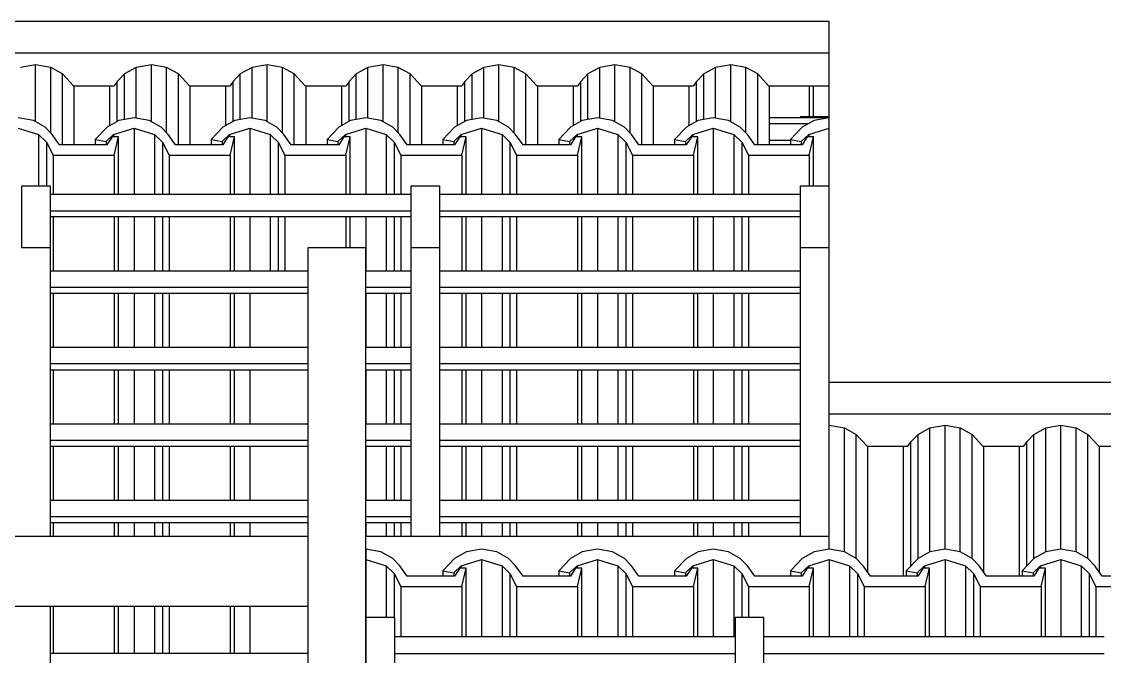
# Model space of a CAD drawing. Header units: metres. Extents: x 49 to 320, y -91 to 27.
# Drawn here: x 224.952 to 226.821, y 24.206 to 25.303 of the extents above; entities that cross this region are included whole.
import ezdxf

# ---------------------------------------------------------------- set-up
doc = ezdxf.new("R2010")
doc.units = ezdxf.units.M
doc.header["$LTSCALE"] = 0.2
for name, color, linetype in [('ARQ-___-___-VST', 9, 'Continuous'), ('ARQ-ALV', 6, 'Continuous'), ('ARQ-COB', 4, 'Continuous'), ('ARQ-FOR', 2, 'Continuous')]:
    doc.layers.add(name, color=color, linetype=linetype)

msp = doc.modelspace()

# ---------------------------------------------------------------- linework, layer by layer
at = {"layer": 'ARQ-___-___-VST'}
for p, q in [((226.3459, 25.3026), (220.1759, 25.3026)), ((226.3459, 25.3026), (220.1759, 25.3026)), ((226.3459, 25.2998), (226.3459, 25.3026)), ((226.3459, 25.2821), (226.3459, 25.2998)), ((226.3459, 25.2535), (226.3459, 25.2821)), ((226.3459, 25.248), (226.3459, 25.2535)), ((226.3459, 25.248), (220.1759, 25.248)), ((226.3459, 25.192), (226.3459, 25.248)), ((224.9759, 25.2281), (224.9498, 25.2234)), ((225.0021, 25.2234), (224.9759, 25.2281)), ((224.9759, 25.1296), (224.9759, 25.2281)), ((225.0225, 25.2123), (225.0021, 25.2234)), ((225.0021, 25.1104), (225.0021, 25.2234)), ((225.1498, 25.2234), (225.1294, 25.2123)), ((225.1759, 25.2281), (225.1498, 25.2234)), ((225.1498, 25.1357), (225.1498, 25.2234)), ((225.2021, 25.2234), (225.1759, 25.2281)), ((225.1759, 25.1296), (225.1759, 25.2281)), ((225.2225, 25.2123), (225.2021, 25.2234)), ((225.2021, 25.1104), (225.2021, 25.2234)), ((225.3498, 25.2234), (225.3294, 25.2123)), ((225.3759, 25.2281), (225.3498, 25.2234)), ((225.3498, 25.1357), (225.3498, 25.2234)), ((225.4021, 25.2234), (225.3759, 25.2281)), ((225.3759, 25.1296), (225.3759, 25.2281)), ((225.4225, 25.2123), (225.4021, 25.2234)), ((225.4021, 25.1104), (225.4021, 25.2234)), ((225.5498, 25.2234), (225.5294, 25.2123)), ((225.5759, 25.2281), (225.5498, 25.2234)), ((225.5498, 25.1357), (225.5498, 25.2234)), ((225.6021, 25.2234), (225.5759, 25.2281)), ((225.5759, 25.1296), (225.5759, 25.2281)), ((225.6225, 25.2123), (225.6021, 25.2234)), ((225.6021, 25.1104), (225.6021, 25.2234)), ((225.7498, 25.2234), (225.7294, 25.2123)), ((225.7759, 25.2281), (225.7498, 25.2234)), ((225.7498, 25.1357), (225.7498, 25.2234)), ((225.8021, 25.2234), (225.7759, 25.2281)), ((225.7759, 25.1296), (225.7759, 25.2281)), ((225.8225, 25.2123), (225.8021, 25.2234)), ((225.8021, 25.1104), (225.8021, 25.2234)), ((225.9498, 25.2234), (225.9294, 25.2123)), ((225.9759, 25.2281), (225.9498, 25.2234)), ((225.9498, 25.1357), (225.9498, 25.2234)), ((226.0021, 25.2234), (225.9759, 25.2281)), ((225.9759, 25.1296), (225.9759, 25.2281)), ((226.0225, 25.2123), (226.0021, 25.2234)), ((226.0021, 25.1104), (226.0021, 25.2234)), ((226.1498, 25.2234), (226.1294, 25.2123)), ((226.1759, 25.2281), (226.1498, 25.2234)), ((226.1498, 25.1357), (226.1498, 25.2234)), ((226.2021, 25.2234), (226.1759, 25.2281)), ((226.1759, 25.1296), (226.1759, 25.2281)), ((226.2225, 25.2123), (226.2021, 25.2234)), ((226.2021, 25.1104), (226.2021, 25.2234)), ((225.0414, 25.192), (225.0225, 25.2123)), ((225.0225, 25.0897), (225.0225, 25.2123)), ((225.1171, 25.1993), (225.1119, 25.192)), ((225.1294, 25.2123), (225.1171, 25.1993)), ((225.1171, 25.1302), (225.1171, 25.1993)), ((225.1294, 25.1334), (225.1294, 25.2123)), ((225.2414, 25.192), (225.2225, 25.2123)), ((225.2225, 25.0897), (225.2225, 25.2123)), ((225.3171, 25.1993), (225.3119, 25.192)), ((225.3294, 25.2123), (225.3171, 25.1993)), ((225.3171, 25.1302), (225.3171, 25.1993)), ((225.3294, 25.1334), (225.3294, 25.2123)), ((225.4414, 25.192), (225.4225, 25.2123)), ((225.4225, 25.0897), (225.4225, 25.2123)), ((225.5171, 25.1993), (225.5119, 25.192)), ((225.5294, 25.2123), (225.5171, 25.1993)), ((225.5171, 25.1302), (225.5171, 25.1993)), ((225.5294, 25.1334), (225.5294, 25.2123)), ((225.6414, 25.192), (225.6225, 25.2123)), ((225.6225, 25.0897), (225.6225, 25.2123)), ((225.7171, 25.1993), (225.7119, 25.192)), ((225.7294, 25.2123), (225.7171, 25.1993)), ((225.7171, 25.1302), (225.7171, 25.1993)), ((225.7294, 25.1334), (225.7294, 25.2123)), ((225.8414, 25.192), (225.8225, 25.2123)), ((225.8225, 25.0897), (225.8225, 25.2123)), ((225.9171, 25.1993), (225.9119, 25.192)), ((225.9294, 25.2123), (225.9171, 25.1993)), ((225.9171, 25.1302), (225.9171, 25.1993)), ((225.9294, 25.1334), (225.9294, 25.2123)), ((226.0414, 25.192), (226.0225, 25.2123)), ((226.0225, 25.0897), (226.0225, 25.2123)), ((226.1171, 25.1993), (226.1119, 25.192)), ((226.1294, 25.2123), (226.1171, 25.1993)), ((226.1171, 25.1302), (226.1171, 25.1993)), ((226.1294, 25.1334), (226.1294, 25.2123)), ((226.2414, 25.192), (226.2225, 25.2123)), ((226.2225, 25.0897), (226.2225, 25.2123)), ((225.0414, 25.192), (225.1119, 25.192)), ((225.0428, 25.0897), (225.0428, 25.192)), ((225.1044, 25.1233), (225.1044, 25.192)), ((225.2414, 25.192), (225.3119, 25.192)), ((225.2428, 25.0897), (225.2428, 25.192)), ((225.3044, 25.1233), (225.3044, 25.192)), ((225.4414, 25.192), (225.5119, 25.192)), ((225.4428, 25.0897), (225.4428, 25.192)), ((225.5044, 25.1233), (225.5044, 25.192)), ((225.6414, 25.192), (225.7119, 25.192)), ((225.6428, 25.0897), (225.6428, 25.192)), ((225.7044, 25.1233), (225.7044, 25.192)), ((225.8414, 25.192), (225.9119, 25.192)), ((225.8428, 25.0897), (225.8428, 25.192)), ((225.9044, 25.1233), (225.9044, 25.192)), ((226.0414, 25.192), (226.1119, 25.192)), ((226.0428, 25.0897), (226.0428, 25.192)), ((226.1044, 25.1233), (226.1044, 25.192)), ((226.2414, 25.192), (226.3459, 25.192)), ((226.2428, 25.0897), (226.2428, 25.192)), ((226.3116, 25.192), (226.3116, 25.138)), ((226.3191, 25.138), (226.3191, 25.192)), ((226.3459, 25.138), (226.3459, 25.192)), ((226.345, 25.1362), (226.2428, 25.1362)), ((226.3099, 25.1263), (226.2428, 25.1263)), ((226.2959, 25.138), (226.2959, 25.1362)), ((226.3459, 25.138), (226.2959, 25.138)), ((226.3459, 25.138), (226.2959, 25.138)), ((226.3459, 25.1363), (226.3459, 25.138)), ((224.9812, 25.1075), (224.9812, 25.0182)), ((225.1107, 25.1075), (225.1107, 25.1035)), ((225.1191, 25.004), (225.1191, 25.1035)), ((225.1459, 25.1189), (225.1459, 25.004)), ((225.1812, 25.1075), (225.1812, 25.004)), ((225.3107, 25.1075), (225.3107, 25.1035)), ((225.3191, 25.004), (225.3191, 25.1035)), ((225.3459, 25.1189), (225.3459, 25.004)), ((225.3812, 25.1075), (225.3812, 25.004)), ((225.5107, 25.1075), (225.5107, 25.1035)), ((225.5191, 25.004), (225.5191, 25.1035)), ((225.5459, 25.1189), (225.5459, 25.004)), ((225.5812, 25.1075), (225.5812, 25.004)), ((225.7107, 25.1075), (225.7107, 25.1035)), ((225.7191, 25.004), (225.7191, 25.1035)), ((225.7459, 25.1189), (225.7459, 25.004)), ((225.7812, 25.1075), (225.7812, 25.004)), ((225.9107, 25.1075), (225.9107, 25.1035)), ((225.9191, 25.004), (225.9191, 25.1035)), ((225.9459, 25.1189), (225.9459, 25.004)), ((225.9812, 25.1075), (225.9812, 25.004)), ((226.1107, 25.1075), (226.1107, 25.1035)), ((226.1191, 25.004), (226.1191, 25.1035)), ((226.1459, 25.1189), (226.1459, 25.004)), ((226.1812, 25.1075), (226.1812, 25.004)), ((226.3107, 25.1075), (226.3107, 25.1035)), ((226.3191, 25.0182), (226.3191, 25.1035)), ((226.3459, 25.0182), (226.3459, 25.1189)), ((224.9949, 25.0945), (224.9949, 25.0182)), ((225.0791, 25.0988), (225.0791, 25.0897)), ((225.0978, 25.0955), (225.0978, 25.0897)), ((225.1949, 25.0945), (225.1949, 25.004)), ((225.2791, 25.0988), (225.2791, 25.0897)), ((225.2978, 25.0955), (225.2978, 25.0897)), ((225.3949, 25.0945), (225.3949, 25.004)), ((225.4791, 25.0988), (225.4791, 25.0897)), ((225.4978, 25.0955), (225.4978, 25.0897)), ((225.5949, 25.0945), (225.5949, 25.004)), ((225.6791, 25.0988), (225.6791, 25.0897)), ((225.6978, 25.0955), (225.6978, 25.0897)), ((225.7949, 25.0945), (225.7949, 25.004)), ((225.8791, 25.0988), (225.8791, 25.0897)), ((225.8978, 25.0955), (225.8978, 25.0897)), ((225.9949, 25.0945), (225.9949, 25.004)), ((226.0791, 25.0988), (226.0791, 25.0897)), ((226.0978, 25.0955), (226.0978, 25.0897)), ((226.1949, 25.0945), (226.1949, 25.004)), ((226.2428, 25.098), (226.2791, 25.098)), ((226.2791, 25.0988), (226.2791, 25.0897)), ((226.2978, 25.0955), (226.2978, 25.0897)), ((225.0064, 25.0722), (225.0064, 25.004)), ((225.1116, 25.0722), (225.1116, 25.004)), ((225.2064, 25.0722), (225.2064, 25.004)), ((225.3116, 25.0722), (225.3116, 25.004)), ((225.4064, 25.0722), (225.4064, 25.004)), ((225.5116, 25.0722), (225.5116, 25.004)), ((225.6064, 25.0722), (225.6064, 25.004)), ((225.7116, 25.0722), (225.7116, 25.004)), ((225.8064, 25.0722), (225.8064, 25.004)), ((225.9116, 25.0722), (225.9116, 25.004)), ((226.0064, 25.0722), (226.0064, 25.004)), ((226.1116, 25.0722), (226.1116, 25.004)), ((226.2064, 25.0722), (226.2064, 25.004)), ((226.3116, 25.0722), (226.3116, 25.0182)), ((225.6239, 25.004), (225.0019, 25.004)), ((226.2959, 25.004), (225.6739, 25.004)), ((225.0019, 24.9757), (225.6239, 24.9757)), ((225.6739, 24.9757), (226.2959, 24.9757)), ((225.0019, 24.9658), (225.6239, 24.9658)), ((225.0064, 24.9658), (225.0064, 24.8719)), ((225.1116, 24.9658), (225.1116, 24.8719)), ((225.1191, 24.8719), (225.1191, 24.9658)), ((225.1459, 24.9658), (225.1459, 24.8719)), ((225.1812, 24.9658), (225.1812, 24.8719)), ((225.1949, 24.9658), (225.1949, 24.8719)), ((225.2064, 24.9658), (225.2064, 24.8719)), ((225.3116, 24.9658), (225.3116, 24.8719)), ((225.3191, 24.8719), (225.3191, 24.9658)), ((225.3459, 24.9658), (225.3459, 24.8719)), ((225.3812, 24.9658), (225.3812, 24.8719)), ((225.3949, 24.9658), (225.3949, 24.8719)), ((225.4064, 24.9658), (225.4064, 24.8719)), ((225.5116, 24.9658), (225.5116, 24.9122)), ((225.5191, 24.9122), (225.5191, 24.9658)), ((225.5459, 24.9658), (225.5459, 24.8719)), ((225.5812, 24.9658), (225.5812, 24.8719)), ((225.5949, 24.9658), (225.5949, 24.8719)), ((225.6064, 24.9658), (225.6064, 24.8719)), ((225.6739, 24.9658), (226.2959, 24.9658)), ((225.7116, 24.9658), (225.7116, 24.8719)), ((225.7191, 24.8719), (225.7191, 24.9658)), ((225.7459, 24.9658), (225.7459, 24.8719)), ((225.7812, 24.9658), (225.7812, 24.8719)), ((225.7949, 24.9658), (225.7949, 24.8719)), ((225.8064, 24.9658), (225.8064, 24.8719)), ((225.9116, 24.9658), (225.9116, 24.8719)), ((225.9191, 24.8719), (225.9191, 24.9658)), ((225.9459, 24.9658), (225.9459, 24.8719)), ((225.9812, 24.9658), (225.9812, 24.8719)), ((225.9949, 24.9658), (225.9949, 24.8719)), ((226.0064, 24.9658), (226.0064, 24.8719)), ((226.1116, 24.9658), (226.1116, 24.8719)), ((226.1191, 24.8719), (226.1191, 24.9658)), ((226.1459, 24.9658), (226.1459, 24.8719)), ((226.1812, 24.9658), (226.1812, 24.8719)), ((226.1949, 24.9658), (226.1949, 24.8719)), ((226.2064, 24.9658), (226.2064, 24.8719)), ((225.0019, 24.4133), (225.0019, 24.9123)), ((225.6239, 24.9123), (225.6239, 24.4133)), ((225.6739, 24.4133), (225.6739, 24.9123)), ((226.2959, 24.9123), (226.2959, 24.4133)), ((226.3459, 24.4133), (226.3459, 24.9123)), ((225.4459, 24.8719), (225.0019, 24.8719)), ((225.6239, 24.8719), (225.5459, 24.8719)), ((226.2959, 24.8719), (225.6739, 24.8719)), ((225.4459, 24.8436), (225.0019, 24.8436)), ((225.6239, 24.8436), (225.5459, 24.8436)), ((226.2959, 24.8436), (225.6739, 24.8436)), ((225.0019, 24.8337), (225.4459, 24.8337)), ((225.0064, 24.8337), (225.0064, 24.7398)), ((225.1116, 24.8337), (225.1116, 24.7398)), ((225.1191, 24.7398), (225.1191, 24.8337)), ((225.1459, 24.8337), (225.1459, 24.7398)), ((225.1812, 24.8337), (225.1812, 24.7398)), ((225.1949, 24.8337), (225.1949, 24.7398)), ((225.2064, 24.8337), (225.2064, 24.7398)), ((225.3116, 24.8337), (225.3116, 24.7398)), ((225.3191, 24.7398), (225.3191, 24.8337)), ((225.3459, 24.8337), (225.3459, 24.7398)), ((225.5459, 24.8337), (225.5459, 24.7398)), ((225.5459, 24.8337), (225.6239, 24.8337)), ((225.5812, 24.8337), (225.5812, 24.7398)), ((225.5949, 24.8337), (225.5949, 24.7398)), ((225.6064, 24.8337), (225.6064, 24.7398)), ((225.6739, 24.8337), (226.2959, 24.8337)), ((225.7116, 24.8337), (225.7116, 24.7398)), ((225.7191, 24.7398), (225.7191, 24.8337)), ((225.7459, 24.8337), (225.7459, 24.7398)), ((225.7812, 24.8337), (225.7812, 24.7398)), ((225.7949, 24.8337), (225.7949, 24.7398)), ((225.8064, 24.8337), (225.8064, 24.7398)), ((225.9116, 24.8337), (225.9116, 24.7398)), ((225.9191, 24.7398), (225.9191, 24.8337)), ((225.9459, 24.8337), (225.9459, 24.7398)), ((225.9812, 24.8337), (225.9812, 24.7398)), ((225.9949, 24.8337), (225.9949, 24.7398)), ((226.0064, 24.8337), (226.0064, 24.7398)), ((226.1116, 24.8337), (226.1116, 24.7398)), ((226.1191, 24.7398), (226.1191, 24.8337)), ((226.1459, 24.8337), (226.1459, 24.7398)), ((226.1812, 24.8337), (226.1812, 24.7398)), ((226.1949, 24.8337), (226.1949, 24.7398)), ((226.2064, 24.8337), (226.2064, 24.7398)), ((225.4459, 24.7398), (225.0019, 24.7398)), ((225.6239, 24.7398), (225.5459, 24.7398)), ((226.2959, 24.7398), (225.6739, 24.7398)), ((225.4459, 24.7114), (225.0019, 24.7114)), ((225.6239, 24.7114), (225.5459, 24.7114)), ((226.2959, 24.7114), (225.6739, 24.7114)), ((225.0019, 24.7015), (225.4459, 24.7015)), ((225.0064, 24.7015), (225.0064, 24.6076)), ((225.1116, 24.7015), (225.1116, 24.6076)), ((225.1191, 24.6076), (225.1191, 24.7015)), ((225.1459, 24.7015), (225.1459, 24.6076)), ((225.1812, 24.7015), (225.1812, 24.6076)), ((225.1949, 24.7015), (225.1949, 24.6076)), ((225.2064, 24.7015), (225.2064, 24.6076)), ((225.3116, 24.7015), (225.3116, 24.6076)), ((225.3191, 24.6076), (225.3191, 24.7015)), ((225.3459, 24.7015), (225.3459, 24.6076)), ((225.5459, 24.7015), (225.5459, 24.6076)), ((225.5459, 24.7015), (225.6239, 24.7015)), ((225.5812, 24.7015), (225.5812, 24.6076)), ((225.5949, 24.7015), (225.5949, 24.6076)), ((225.6064, 24.7015), (225.6064, 24.6076)), ((225.6739, 24.7015), (226.2959, 24.7015)), ((225.7116, 24.7015), (225.7116, 24.6076)), ((225.7191, 24.6076), (225.7191, 24.7015)), ((225.7459, 24.7015), (225.7459, 24.6076)), ((225.7812, 24.7015), (225.7812, 24.6076)), ((225.7949, 24.7015), (225.7949, 24.6076)), ((225.8064, 24.7015), (225.8064, 24.6076)), ((225.9116, 24.7015), (225.9116, 24.6076)), ((225.9191, 24.6076), (225.9191, 24.7015)), ((225.9459, 24.7015), (225.9459, 24.6076)), ((225.9812, 24.7015), (225.9812, 24.6076)), ((225.9949, 24.7015), (225.9949, 24.6076)), ((226.0064, 24.7015), (226.0064, 24.6076)), ((226.1116, 24.7015), (226.1116, 24.6076)), ((226.1191, 24.6076), (226.1191, 24.7015)), ((226.1459, 24.7015), (226.1459, 24.6076)), ((226.1812, 24.7015), (226.1812, 24.6076)), ((226.1949, 24.7015), (226.1949, 24.6076)), ((226.2064, 24.7015), (226.2064, 24.6076)), ((228.1459, 24.6793), (226.3459, 24.6793)), ((226.3459, 24.6255), (228.1459, 24.6255)), ((225.4459, 24.6076), (225.0019, 24.6076)), ((225.6239, 24.6076), (225.5459, 24.6076)), ((226.2959, 24.6076), (225.6739, 24.6076)), ((226.3459, 24.6056), (226.3721, 24.6009)), ((226.3721, 24.3867), (226.3721, 24.6009)), ((226.3721, 24.6009), (226.3925, 24.5898)), ((226.4994, 24.5898), (226.5198, 24.6009)), ((226.5198, 24.6009), (226.5459, 24.6056)), ((226.5198, 24.3867), (226.5198, 24.6009)), ((226.5459, 24.3913), (226.5459, 24.6056)), ((226.5459, 24.6056), (226.5721, 24.6009)), ((226.5721, 24.3867), (226.5721, 24.6009)), ((226.5721, 24.6009), (226.5925, 24.5898)), ((226.6994, 24.5898), (226.7198, 24.6009)), ((226.7198, 24.6009), (226.7459, 24.6056)), ((226.7198, 24.3867), (226.7198, 24.6009)), ((226.7459, 24.3913), (226.7459, 24.6056)), ((226.7459, 24.6056), (226.7721, 24.6009)), ((226.7721, 24.3867), (226.7721, 24.6009)), ((226.7721, 24.6009), (226.7925, 24.5898)), ((225.4459, 24.5793), (225.0019, 24.5793)), ((225.6239, 24.5793), (225.5459, 24.5793)), ((226.2959, 24.5793), (225.6739, 24.5793)), ((226.3925, 24.3755), (226.3925, 24.5898)), ((226.3925, 24.5898), (226.4114, 24.5695)), ((226.4871, 24.5768), (226.4994, 24.5898)), ((226.4994, 24.3755), (226.4994, 24.5898)), ((226.5925, 24.3755), (226.5925, 24.5898)), ((226.5925, 24.5898), (226.6114, 24.5695)), ((226.6871, 24.5768), (226.6994, 24.5898)), ((226.6994, 24.3755), (226.6994, 24.5898)), ((226.7925, 24.3755), (226.7925, 24.5898)), ((226.7925, 24.5898), (226.8114, 24.5695)), ((225.0019, 24.5694), (225.4459, 24.5694)), ((225.0064, 24.5694), (225.0064, 24.4755)), ((225.1116, 24.5694), (225.1116, 24.4755)), ((225.1191, 24.4755), (225.1191, 24.5694)), ((225.1459, 24.5694), (225.1459, 24.4755)), ((225.1812, 24.5694), (225.1812, 24.4755)), ((225.1949, 24.5694), (225.1949, 24.4755)), ((225.2064, 24.5694), (225.2064, 24.4755)), ((225.3116, 24.5694), (225.3116, 24.4755)), ((225.3191, 24.4755), (225.3191, 24.5694)), ((225.3459, 24.5694), (225.3459, 24.4755)), ((225.5459, 24.5694), (225.5459, 24.4755)), ((225.5459, 24.5694), (225.6239, 24.5694)), ((225.5812, 24.5694), (225.5812, 24.4755)), ((225.5949, 24.5694), (225.5949, 24.4755)), ((225.6064, 24.5694), (225.6064, 24.4755)), ((225.6739, 24.5694), (226.2959, 24.5694)), ((225.7116, 24.5694), (225.7116, 24.4755)), ((225.7191, 24.4755), (225.7191, 24.5694)), ((225.7459, 24.5694), (225.7459, 24.4755)), ((225.7812, 24.5694), (225.7812, 24.4755)), ((225.7949, 24.5694), (225.7949, 24.4755)), ((225.8064, 24.5694), (225.8064, 24.4755)), ((225.9116, 24.5694), (225.9116, 24.4755)), ((225.9191, 24.4755), (225.9191, 24.5694)), ((225.9459, 24.5694), (225.9459, 24.4755)), ((225.9812, 24.5694), (225.9812, 24.4755)), ((225.9949, 24.5694), (225.9949, 24.4755)), ((226.0064, 24.5694), (226.0064, 24.4755)), ((226.1116, 24.5694), (226.1116, 24.4755)), ((226.1191, 24.4755), (226.1191, 24.5694)), ((226.1459, 24.5694), (226.1459, 24.4755)), ((226.1812, 24.5694), (226.1812, 24.4755)), ((226.1949, 24.5694), (226.1949, 24.4755)), ((226.2064, 24.5694), (226.2064, 24.4755)), ((226.4114, 24.5695), (226.4819, 24.5695)), ((226.4128, 24.3513), (226.4128, 24.5695)), ((226.4744, 24.3447), (226.4744, 24.5695)), ((226.4819, 24.5695), (226.4871, 24.5768)), ((226.4871, 24.3624), (226.4871, 24.5768)), ((226.6114, 24.5695), (226.6819, 24.5695)), ((226.6128, 24.3513), (226.6128, 24.5695)), ((226.6744, 24.3447), (226.6744, 24.5695)), ((226.6819, 24.5695), (226.6871, 24.5768)), ((226.6871, 24.3624), (226.6871, 24.5768)), ((226.8114, 24.5695), (226.8819, 24.5695)), ((226.8128, 24.3513), (226.8128, 24.5695)), ((225.4459, 24.4755), (225.0019, 24.4755)), ((225.6239, 24.4755), (225.5459, 24.4755)), ((226.2959, 24.4755), (225.6739, 24.4755)), ((225.4459, 24.4472), (225.0019, 24.4472)), ((225.6239, 24.4472), (225.5459, 24.4472)), ((226.2959, 24.4472), (225.6739, 24.4472)), ((225.0019, 24.4373), (225.4459, 24.4373)), ((225.0064, 24.4373), (225.0064, 24.4133)), ((225.1116, 24.4373), (225.1116, 24.4133)), ((225.1191, 24.4133), (225.1191, 24.4373)), ((225.1459, 24.4373), (225.1459, 24.4133)), ((225.1812, 24.4373), (225.1812, 24.4133)), ((225.1949, 24.4373), (225.1949, 24.4133)), ((225.2064, 24.4373), (225.2064, 24.4133)), ((225.3116, 24.4373), (225.3116, 24.4133)), ((225.3191, 24.4133), (225.3191, 24.4373)), ((225.3459, 24.4373), (225.3459, 24.4133)), ((225.5459, 24.4373), (225.5459, 24.4133)), ((225.5459, 24.4373), (225.6239, 24.4373)), ((225.5812, 24.4373), (225.5812, 24.4133)), ((225.5949, 24.4373), (225.5949, 24.4133)), ((225.6064, 24.4373), (225.6064, 24.4133)), ((225.6739, 24.4373), (226.2959, 24.4373)), ((225.7116, 24.4373), (225.7116, 24.4133)), ((225.7191, 24.4133), (225.7191, 24.4373)), ((225.7459, 24.4373), (225.7459, 24.4133)), ((225.7812, 24.4373), (225.7812, 24.4133)), ((225.7949, 24.4373), (225.7949, 24.4133)), ((225.8064, 24.4373), (225.8064, 24.4133)), ((225.9116, 24.4373), (225.9116, 24.4133)), ((225.9191, 24.4133), (225.9191, 24.4373)), ((225.9459, 24.4373), (225.9459, 24.4133)), ((225.9812, 24.4373), (225.9812, 24.4133)), ((225.9949, 24.4373), (225.9949, 24.4133)), ((226.0064, 24.4373), (226.0064, 24.4133)), ((226.1116, 24.4373), (226.1116, 24.4133)), ((226.1191, 24.4133), (226.1191, 24.4373)), ((226.1459, 24.4373), (226.1459, 24.4133)), ((226.1812, 24.4373), (226.1812, 24.4133)), ((226.1949, 24.4373), (226.1949, 24.4133)), ((226.2064, 24.4373), (226.2064, 24.4133)), ((225.4459, 24.4133), (220.1759, 24.4133)), ((226.3459, 24.4133), (225.5459, 24.4133)), ((226.3459, 24.3913), (226.3459, 24.4133)), ((225.5459, 24.3739), (225.5459, 24.2732)), ((225.7459, 24.3739), (225.7459, 24.2398)), ((225.9459, 24.3739), (225.9459, 24.2398)), ((226.1459, 24.3739), (226.1459, 24.2398)), ((226.3459, 24.3739), (226.3459, 24.2398)), ((226.5459, 24.3739), (226.5459, 24.2398)), ((226.7459, 24.3739), (226.7459, 24.2398)), ((225.5812, 24.3625), (225.5812, 24.2732)), ((225.6791, 24.3538), (225.6791, 24.3447)), ((225.7107, 24.3625), (225.7107, 24.3585)), ((225.7191, 24.2398), (225.7191, 24.3585)), ((225.7812, 24.3625), (225.7812, 24.2398)), ((225.8791, 24.3538), (225.8791, 24.3447)), ((225.9107, 24.3625), (225.9107, 24.3585)), ((225.9191, 24.2398), (225.9191, 24.3585)), ((225.9812, 24.3625), (225.9812, 24.2398)), ((226.0791, 24.3538), (226.0791, 24.3447)), ((226.1107, 24.3625), (226.1107, 24.3585)), ((226.1191, 24.2398), (226.1191, 24.3585)), ((226.1812, 24.3625), (226.1812, 24.2398)), ((226.2791, 24.3538), (226.2791, 24.3447)), ((226.3107, 24.3625), (226.3107, 24.3585)), ((226.3191, 24.2398), (226.3191, 24.3585)), ((226.3812, 24.3625), (226.3812, 24.2398)), ((226.4791, 24.3538), (226.4791, 24.3447)), ((226.5107, 24.3625), (226.5107, 24.3585)), ((226.5191, 24.2398), (226.5191, 24.3585)), ((226.5812, 24.3625), (226.5812, 24.2398)), ((226.6791, 24.3538), (226.6791, 24.3447)), ((226.7107, 24.3625), (226.7107, 24.3585)), ((226.7191, 24.2398), (226.7191, 24.3585)), ((226.7812, 24.3625), (226.7812, 24.2398)), ((225.5949, 24.3495), (225.5949, 24.2732)), ((225.6978, 24.3505), (225.6978, 24.3447)), ((225.7949, 24.3495), (225.7949, 24.2398)), ((225.8978, 24.3505), (225.8978, 24.3447)), ((225.9949, 24.3495), (225.9949, 24.2398)), ((226.0978, 24.3505), (226.0978, 24.3447)), ((226.1949, 24.3495), (226.1949, 24.2732)), ((226.2978, 24.3505), (226.2978, 24.3447)), ((226.3949, 24.3495), (226.3949, 24.2398)), ((226.4978, 24.3505), (226.4978, 24.3447)), ((226.5949, 24.3495), (226.5949, 24.2398)), ((226.6978, 24.3505), (226.6978, 24.3447)), ((226.7949, 24.3495), (226.7949, 24.2398)), ((225.6064, 24.3272), (225.6064, 24.2398)), ((225.7116, 24.3272), (225.7116, 24.2398)), ((225.8064, 24.3272), (225.8064, 24.2398)), ((225.9116, 24.3272), (225.9116, 24.2398)), ((226.0064, 24.3272), (226.0064, 24.2398)), ((226.1116, 24.3272), (226.1116, 24.2398)), ((226.2064, 24.3272), (226.2064, 24.2732)), ((226.3116, 24.3272), (226.3116, 24.2398)), ((226.4064, 24.3272), (226.4064, 24.2398)), ((226.5116, 24.3272), (226.5116, 24.2398)), ((226.6064, 24.3272), (226.6064, 24.2398)), ((226.7116, 24.3272), (226.7116, 24.2398)), ((226.8064, 24.3272), (226.8064, 24.2398)), ((220.1759, 24.2933), (225.4459, 24.2933)), ((225.0019, 23.842), (225.0019, 24.2933)), ((225.0064, 24.2933), (225.0064, 24.2112)), ((225.1116, 24.2933), (225.1116, 24.2112)), ((225.1191, 24.2112), (225.1191, 24.2933)), ((225.1459, 24.2933), (225.1459, 24.2112)), ((225.1812, 24.2933), (225.1812, 24.2112)), ((225.1949, 24.2933), (225.1949, 24.2112)), ((225.2064, 24.2933), (225.2064, 24.2112)), ((225.3116, 24.2933), (225.3116, 24.2112)), ((225.3191, 24.2112), (225.3191, 24.2933)), ((225.3459, 24.2933), (225.3459, 24.2112)), ((226.1834, 24.2398), (225.5959, 24.2398)), ((226.8209, 24.2398), (226.2334, 24.2398)), ((225.4459, 24.2112), (225.0019, 24.2112)), ((225.5959, 24.2114), (226.1834, 24.2114)), ((226.2334, 24.2114), (226.8209, 24.2114))]:
    msp.add_line(p, q, dxfattribs=at)
at = {"layer": 'ARQ-ALV'}
for p, q in [((225.4459, 24.9122), (225.4459, 23.186)), ((225.5459, 24.9122), (225.4459, 24.9122)), ((225.5459, 23.186), (225.5459, 24.9122))]:
    msp.add_line(p, q, dxfattribs=at)
at = {"layer": 'ARQ-COB'}
for p, q in [((224.9721, 25.1317), (224.9459, 25.1363)), ((224.9925, 25.1205), (224.9721, 25.1317)), ((225.0047, 25.1075), (224.9925, 25.1205)), ((225.0994, 25.1205), (225.0791, 25.0988)), ((225.1198, 25.1317), (225.0994, 25.1205)), ((225.1459, 25.1363), (225.1198, 25.1317)), ((225.1721, 25.1317), (225.1459, 25.1363)), ((225.1925, 25.1205), (225.1721, 25.1317)), ((225.2047, 25.1075), (225.1925, 25.1205)), ((225.2994, 25.1205), (225.2791, 25.0988)), ((225.3198, 25.1317), (225.2994, 25.1205)), ((225.3459, 25.1363), (225.3198, 25.1317)), ((225.3721, 25.1317), (225.3459, 25.1363)), ((225.3925, 25.1205), (225.3721, 25.1317)), ((225.4047, 25.1075), (225.3925, 25.1205)), ((225.4994, 25.1205), (225.4791, 25.0988)), ((225.5198, 25.1317), (225.4994, 25.1205)), ((225.5459, 25.1363), (225.5198, 25.1317)), ((225.5721, 25.1317), (225.5459, 25.1363)), ((225.5925, 25.1205), (225.5721, 25.1317)), ((225.6047, 25.1075), (225.5925, 25.1205)), ((225.6994, 25.1205), (225.6791, 25.0988)), ((225.7198, 25.1317), (225.6994, 25.1205)), ((225.7459, 25.1363), (225.7198, 25.1317)), ((225.7721, 25.1317), (225.7459, 25.1363)), ((225.7925, 25.1205), (225.7721, 25.1317)), ((225.8047, 25.1075), (225.7925, 25.1205)), ((225.8994, 25.1205), (225.8791, 25.0988)), ((225.9198, 25.1317), (225.8994, 25.1205)), ((225.9459, 25.1363), (225.9198, 25.1317)), ((225.9721, 25.1317), (225.9459, 25.1363)), ((225.9925, 25.1205), (225.9721, 25.1317)), ((226.0047, 25.1075), (225.9925, 25.1205)), ((226.0994, 25.1205), (226.0791, 25.0988)), ((226.1198, 25.1317), (226.0994, 25.1205)), ((226.1459, 25.1363), (226.1198, 25.1317)), ((226.1721, 25.1317), (226.1459, 25.1363)), ((226.1925, 25.1205), (226.1721, 25.1317)), ((226.2047, 25.1075), (226.1925, 25.1205)), ((226.2994, 25.1205), (226.2791, 25.0988)), ((226.3198, 25.1317), (226.2994, 25.1205)), ((226.3459, 25.1363), (226.3198, 25.1317)), ((226.3459, 25.1189), (226.3459, 25.1363)), ((224.9459, 25.1189), (224.9812, 25.1075)), ((224.9812, 25.1075), (224.9949, 25.0945)), ((225.0174, 25.0897), (225.0047, 25.1075)), ((225.0978, 25.0955), (225.1107, 25.1075)), ((225.1081, 25.1035), (225.0992, 25.0897)), ((225.1191, 25.1035), (225.1081, 25.1035)), ((225.1107, 25.1075), (225.1459, 25.1189)), ((225.1116, 25.0722), (225.1191, 25.1035)), ((225.1459, 25.1189), (225.1812, 25.1075)), ((225.1812, 25.1075), (225.1949, 25.0945)), ((225.2174, 25.0897), (225.2047, 25.1075)), ((225.2978, 25.0955), (225.3107, 25.1075)), ((225.3081, 25.1035), (225.2992, 25.0897)), ((225.3191, 25.1035), (225.3081, 25.1035)), ((225.3107, 25.1075), (225.3459, 25.1189)), ((225.3116, 25.0722), (225.3191, 25.1035)), ((225.3459, 25.1189), (225.3812, 25.1075)), ((225.3812, 25.1075), (225.3949, 25.0945)), ((225.4174, 25.0897), (225.4047, 25.1075)), ((225.4978, 25.0955), (225.5107, 25.1075)), ((225.5081, 25.1035), (225.4992, 25.0897)), ((225.5191, 25.1035), (225.5081, 25.1035)), ((225.5107, 25.1075), (225.5459, 25.1189)), ((225.5116, 25.0722), (225.5191, 25.1035)), ((225.5459, 25.1189), (225.5812, 25.1075)), ((225.5812, 25.1075), (225.5949, 25.0945)), ((225.6174, 25.0897), (225.6047, 25.1075)), ((225.6978, 25.0955), (225.7107, 25.1075)), ((225.7081, 25.1035), (225.6992, 25.0897)), ((225.7191, 25.1035), (225.7081, 25.1035)), ((225.7107, 25.1075), (225.7459, 25.1189)), ((225.7116, 25.0722), (225.7191, 25.1035)), ((225.7459, 25.1189), (225.7812, 25.1075)), ((225.7812, 25.1075), (225.7949, 25.0945)), ((225.8174, 25.0897), (225.8047, 25.1075)), ((225.8978, 25.0955), (225.9107, 25.1075)), ((225.9081, 25.1035), (225.8992, 25.0897)), ((225.9191, 25.1035), (225.9081, 25.1035)), ((225.9107, 25.1075), (225.9459, 25.1189)), ((225.9116, 25.0722), (225.9191, 25.1035)), ((225.9459, 25.1189), (225.9812, 25.1075)), ((225.9812, 25.1075), (225.9949, 25.0945)), ((226.0174, 25.0897), (226.0047, 25.1075)), ((226.0978, 25.0955), (226.1107, 25.1075)), ((226.1081, 25.1035), (226.0992, 25.0897)), ((226.1191, 25.1035), (226.1081, 25.1035)), ((226.1107, 25.1075), (226.1459, 25.1189)), ((226.1116, 25.0722), (226.1191, 25.1035)), ((226.1459, 25.1189), (226.1812, 25.1075)), ((226.1812, 25.1075), (226.1949, 25.0945)), ((226.2174, 25.0897), (226.2047, 25.1075)), ((226.2978, 25.0955), (226.3107, 25.1075)), ((226.3081, 25.1035), (226.2992, 25.0897)), ((226.3191, 25.1035), (226.3081, 25.1035)), ((226.3107, 25.1075), (226.3459, 25.1189)), ((226.3116, 25.0722), (226.3191, 25.1035)), ((224.9949, 25.0945), (225.0064, 25.0722)), ((225.0992, 25.0897), (225.0174, 25.0897)), ((225.0791, 25.0988), (225.0978, 25.0955)), ((225.1949, 25.0945), (225.2064, 25.0722)), ((225.2992, 25.0897), (225.2174, 25.0897)), ((225.2791, 25.0988), (225.2978, 25.0955)), ((225.3949, 25.0945), (225.4064, 25.0722)), ((225.4992, 25.0897), (225.4174, 25.0897)), ((225.4791, 25.0988), (225.4978, 25.0955)), ((225.5949, 25.0945), (225.6064, 25.0722)), ((225.6992, 25.0897), (225.6174, 25.0897)), ((225.6791, 25.0988), (225.6978, 25.0955)), ((225.7949, 25.0945), (225.8064, 25.0722)), ((225.8992, 25.0897), (225.8174, 25.0897)), ((225.8791, 25.0988), (225.8978, 25.0955)), ((225.9949, 25.0945), (226.0064, 25.0722)), ((226.0992, 25.0897), (226.0174, 25.0897)), ((226.0791, 25.0988), (226.0978, 25.0955)), ((226.1949, 25.0945), (226.2064, 25.0722)), ((226.2992, 25.0897), (226.2174, 25.0897)), ((226.2791, 25.0988), (226.2978, 25.0955)), ((225.0064, 25.0722), (225.1116, 25.0722)), ((225.2064, 25.0722), (225.3116, 25.0722)), ((225.4064, 25.0722), (225.5116, 25.0722)), ((225.6064, 25.0722), (225.7116, 25.0722)), ((225.8064, 25.0722), (225.9116, 25.0722)), ((226.0064, 25.0722), (226.1116, 25.0722)), ((226.2064, 25.0722), (226.3116, 25.0722)), ((225.5721, 24.3867), (225.5459, 24.3913)), ((225.5459, 24.3913), (225.5459, 24.3739)), ((225.7459, 24.3913), (225.7198, 24.3867)), ((225.7721, 24.3867), (225.7459, 24.3913)), ((225.9459, 24.3913), (225.9198, 24.3867)), ((225.9721, 24.3867), (225.9459, 24.3913)), ((226.1459, 24.3913), (226.1198, 24.3867)), ((226.1721, 24.3867), (226.1459, 24.3913)), ((226.3459, 24.3913), (226.3198, 24.3867)), ((226.3721, 24.3867), (226.3459, 24.3913)), ((226.5459, 24.3913), (226.5198, 24.3867)), ((226.5721, 24.3867), (226.5459, 24.3913)), ((226.7459, 24.3913), (226.7198, 24.3867)), ((226.7721, 24.3867), (226.7459, 24.3913)), ((225.5459, 24.3739), (225.5812, 24.3625)), ((225.5925, 24.3755), (225.5721, 24.3867)), ((225.6047, 24.3625), (225.5925, 24.3755)), ((225.6994, 24.3755), (225.6791, 24.3538)), ((225.7198, 24.3867), (225.6994, 24.3755)), ((225.7107, 24.3625), (225.7459, 24.3739)), ((225.7459, 24.3739), (225.7812, 24.3625)), ((225.7925, 24.3755), (225.7721, 24.3867)), ((225.8047, 24.3625), (225.7925, 24.3755)), ((225.8994, 24.3755), (225.8791, 24.3538)), ((225.9198, 24.3867), (225.8994, 24.3755)), ((225.9107, 24.3625), (225.9459, 24.3739)), ((225.9459, 24.3739), (225.9812, 24.3625)), ((225.9925, 24.3755), (225.9721, 24.3867)), ((226.0047, 24.3625), (225.9925, 24.3755)), ((226.0994, 24.3755), (226.0791, 24.3538)), ((226.1198, 24.3867), (226.0994, 24.3755)), ((226.1107, 24.3625), (226.1459, 24.3739)), ((226.1459, 24.3739), (226.1812, 24.3625)), ((226.1925, 24.3755), (226.1721, 24.3867)), ((226.2047, 24.3625), (226.1925, 24.3755)), ((226.2994, 24.3755), (226.2791, 24.3538)), ((226.3198, 24.3867), (226.2994, 24.3755)), ((226.3107, 24.3625), (226.3459, 24.3739)), ((226.3459, 24.3739), (226.3812, 24.3625)), ((226.3925, 24.3755), (226.3721, 24.3867)), ((226.4047, 24.3625), (226.3925, 24.3755)), ((226.4994, 24.3755), (226.4791, 24.3538)), ((226.5198, 24.3867), (226.4994, 24.3755)), ((226.5107, 24.3625), (226.5459, 24.3739)), ((226.5459, 24.3739), (226.5812, 24.3625)), ((226.5925, 24.3755), (226.5721, 24.3867)), ((226.6047, 24.3625), (226.5925, 24.3755)), ((226.6994, 24.3755), (226.6791, 24.3538)), ((226.7198, 24.3867), (226.6994, 24.3755)), ((226.7107, 24.3625), (226.7459, 24.3739)), ((226.7459, 24.3739), (226.7812, 24.3625)), ((226.7925, 24.3755), (226.7721, 24.3867)), ((226.8047, 24.3625), (226.7925, 24.3755)), ((225.5812, 24.3625), (225.5949, 24.3495)), ((225.6174, 24.3447), (225.6047, 24.3625)), ((225.6791, 24.3538), (225.6978, 24.3505)), ((225.6978, 24.3505), (225.7107, 24.3625)), ((225.7081, 24.3585), (225.6992, 24.3447)), ((225.7191, 24.3585), (225.7081, 24.3585)), ((225.7116, 24.3272), (225.7191, 24.3585)), ((225.7812, 24.3625), (225.7949, 24.3495)), ((225.8174, 24.3447), (225.8047, 24.3625)), ((225.8791, 24.3538), (225.8978, 24.3505)), ((225.8978, 24.3505), (225.9107, 24.3625)), ((225.9081, 24.3585), (225.8992, 24.3447)), ((225.9191, 24.3585), (225.9081, 24.3585)), ((225.9116, 24.3272), (225.9191, 24.3585)), ((225.9812, 24.3625), (225.9949, 24.3495)), ((226.0174, 24.3447), (226.0047, 24.3625)), ((226.0791, 24.3538), (226.0978, 24.3505)), ((226.0978, 24.3505), (226.1107, 24.3625)), ((226.1081, 24.3585), (226.0992, 24.3447)), ((226.1191, 24.3585), (226.1081, 24.3585)), ((226.1116, 24.3272), (226.1191, 24.3585)), ((226.1812, 24.3625), (226.1949, 24.3495)), ((226.2174, 24.3447), (226.2047, 24.3625)), ((226.2791, 24.3538), (226.2978, 24.3505)), ((226.2978, 24.3505), (226.3107, 24.3625)), ((226.3081, 24.3585), (226.2992, 24.3447)), ((226.3191, 24.3585), (226.3081, 24.3585)), ((226.3116, 24.3272), (226.3191, 24.3585)), ((226.3812, 24.3625), (226.3949, 24.3495)), ((226.4174, 24.3447), (226.4047, 24.3625)), ((226.4791, 24.3538), (226.4978, 24.3505)), ((226.4978, 24.3505), (226.5107, 24.3625)), ((226.5081, 24.3585), (226.4992, 24.3447)), ((226.5191, 24.3585), (226.5081, 24.3585)), ((226.5116, 24.3272), (226.5191, 24.3585)), ((226.5812, 24.3625), (226.5949, 24.3495)), ((226.6174, 24.3447), (226.6047, 24.3625)), ((226.6791, 24.3538), (226.6978, 24.3505)), ((226.6978, 24.3505), (226.7107, 24.3625)), ((226.7081, 24.3585), (226.6992, 24.3447)), ((226.7191, 24.3585), (226.7081, 24.3585)), ((226.7116, 24.3272), (226.7191, 24.3585)), ((226.7812, 24.3625), (226.7949, 24.3495)), ((226.8174, 24.3447), (226.8047, 24.3625)), ((225.5949, 24.3495), (225.6064, 24.3272)), ((225.6992, 24.3447), (225.6174, 24.3447)), ((225.7949, 24.3495), (225.8064, 24.3272)), ((225.8992, 24.3447), (225.8174, 24.3447)), ((225.9949, 24.3495), (226.0064, 24.3272)), ((226.0992, 24.3447), (226.0174, 24.3447)), ((226.1949, 24.3495), (226.2064, 24.3272)), ((226.2992, 24.3447), (226.2174, 24.3447)), ((226.3949, 24.3495), (226.4064, 24.3272)), ((226.4992, 24.3447), (226.4174, 24.3447)), ((226.5949, 24.3495), (226.6064, 24.3272)), ((226.6992, 24.3447), (226.6174, 24.3447)), ((226.7949, 24.3495), (226.8064, 24.3272)), ((226.8992, 24.3447), (226.8174, 24.3447)), ((225.6064, 24.3272), (225.7116, 24.3272)), ((225.8064, 24.3272), (225.9116, 24.3272)), ((226.0064, 24.3272), (226.1116, 24.3272)), ((226.2064, 24.3272), (226.3116, 24.3272)), ((226.4064, 24.3272), (226.5116, 24.3272)), ((226.6064, 24.3272), (226.7116, 24.3272)), ((226.8064, 24.3272), (226.9116, 24.3272))]:
    msp.add_line(p, q, dxfattribs=at)
at = {"layer": 'ARQ-FOR'}
for p, q in [((224.9519, 25.0182), (224.9519, 24.9123)), ((225.0019, 25.0182), (224.9519, 25.0182)), ((225.0019, 24.9123), (225.0019, 25.0182)), ((225.6239, 25.0182), (225.6239, 24.9123)), ((225.6739, 25.0182), (225.6239, 25.0182)), ((225.6739, 24.9123), (225.6739, 25.0182)), ((226.2959, 25.0182), (226.2959, 24.9123)), ((226.3459, 25.0182), (226.2959, 25.0182)), ((226.3459, 24.9123), (226.3459, 25.0182)), ((224.9519, 24.9123), (225.0019, 24.9123)), ((225.6239, 24.9123), (225.6739, 24.9123)), ((226.2959, 24.9123), (226.3459, 24.9123)), ((225.5959, 24.2732), (225.5459, 24.2732)), ((225.5459, 24.2732), (225.5459, 24.1673)), ((225.5959, 24.1673), (225.5959, 24.2732)), ((226.1834, 24.2732), (226.1834, 24.1673)), ((226.2334, 24.2732), (226.1834, 24.2732)), ((226.2334, 24.1673), (226.2334, 24.2732))]:
    msp.add_line(p, q, dxfattribs=at)

doc.saveas('drawing.dxf')
